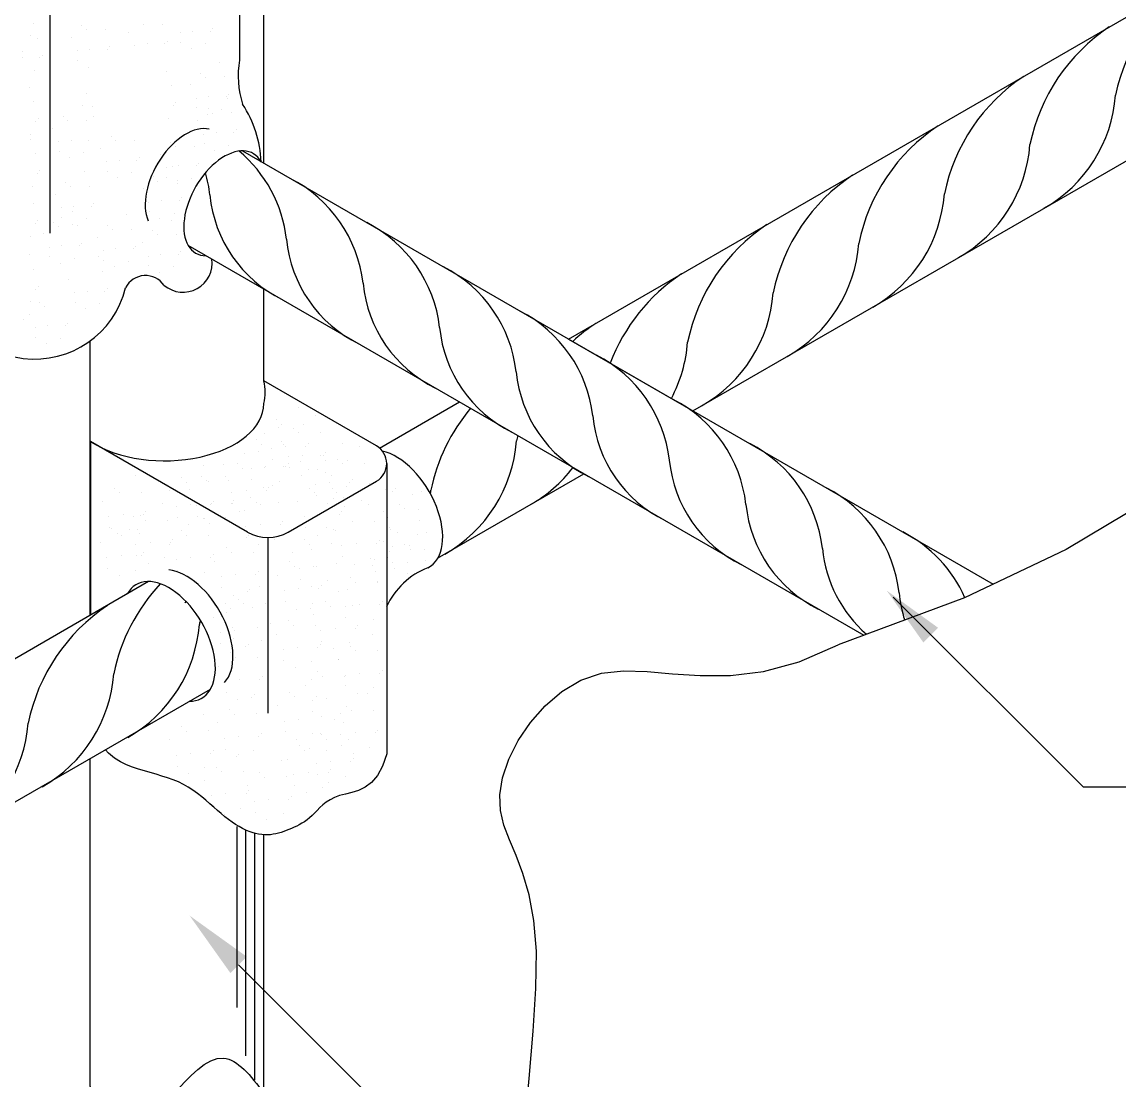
# Model space of a CAD drawing. Header units: millimetres. Extents: x -6549.1 to -6534.7, y -4775 to -4758.
# Drawn here: x -6541.769 to -6538.608, y -4769.303 to -4766.253 of the extents above; entities that cross this region are included whole.
import ezdxf

# ---------------------------------------------------------------- set-up
doc = ezdxf.new("R2010")
doc.units = ezdxf.units.MM
doc.header["$LTSCALE"] = 10
doc.layers.add('Termotécnica', color=7, linetype='Continuous')

msp = doc.modelspace()

# ---------------------------------------------------------------- linework, layer by layer
at = {"layer": 'Termotécnica', "color": 2}
for p, q in [((-6541.0722, -4766.66), (-6541.0722, -4765.007)), ((-6540.1941, -4767.1669), (-6536.956, -4765.2974)), ((-6539.8357, -4767.3738), (-6536.6175, -4765.516)), ((-6541.1421, -4765.8853), (-6541.1421, -4766.3627)), ((-6541.6886, -4766.1848), (-6541.6886, -4766.8616)), ((-6541.7364, -4766.2576), (-6541.7364, -4766.2576)), ((-6541.5968, -4766.2635), (-6541.5968, -4766.2635)), ((-6541.4183, -4766.26), (-6541.4183, -4766.26)), ((-6541.3628, -4766.2593), (-6541.3628, -4766.2593)), ((-6541.7455, -4766.2931), (-6541.7455, -4766.2931)), ((-6541.7229, -4766.2998), (-6541.7229, -4766.2998)), ((-6541.6266, -4766.2976), (-6541.6266, -4766.2976)), ((-6541.5839, -4766.2754), (-6541.5839, -4766.2754)), ((-6541.5284, -4766.2747), (-6541.5284, -4766.2747)), ((-6541.461, -4766.2822), (-6541.461, -4766.2822)), ((-6541.3135, -4766.2843), (-6541.3135, -4766.2843)), ((-6541.2769, -4766.2794), (-6541.2769, -4766.2794)), ((-6541.2262, -4766.2794), (-6541.2262, -4766.2794)), ((-6541.2197, -4766.2719), (-6541.2197, -4766.2719)), ((-6541.5734, -4766.3314), (-6541.5734, -4766.3314)), ((-6541.5227, -4766.3314), (-6541.5227, -4766.3314)), ((-6541.5163, -4766.3239), (-6541.5163, -4766.3239)), ((-6541.4444, -4766.3208), (-6541.4444, -4766.3208)), ((-6541.4078, -4766.316), (-6541.4078, -4766.316)), ((-6541.3571, -4766.316), (-6541.3571, -4766.316)), ((-6541.3507, -4766.3085), (-6541.3507, -4766.3085)), ((-6541.3114, -4766.3119), (-6541.3114, -4766.3119)), ((-6541.2817, -4766.3308), (-6541.2817, -4766.3308)), ((-6541.2409, -4766.316), (-6541.2409, -4766.316)), ((-6541.7679, -4766.3565), (-6541.7679, -4766.3565)), ((-6541.7666, -4766.3372), (-6541.7666, -4766.3372)), ((-6541.7172, -4766.3564), (-6541.7172, -4766.3564)), ((-6541.7108, -4766.3489), (-6541.7108, -4766.3489)), ((-6541.61, -4766.3362), (-6541.61, -4766.3362)), ((-6541.608, -4766.3639), (-6541.608, -4766.3639)), ((-6541.732, -4766.3931), (-6541.732, -4766.3931)), ((-6541.5783, -4766.3828), (-6541.5783, -4766.3828)), ((-6541.3512, -4766.3944), (-6541.3512, -4766.3944)), ((-6541.1991, -4766.3693), (-6541.1991, -4766.3693)), ((-6541.2541, -4766.4002), (-6541.2541, -4766.4002)), ((-6541.2411, -4766.4121), (-6541.2411, -4766.4121)), ((-6541.1856, -4766.4115), (-6541.1856, -4766.4115)), ((-6541.7479, -4766.4406), (-6541.7479, -4766.4406)), ((-6541.3377, -4766.4365), (-6541.3377, -4766.4365)), ((-6541.2839, -4766.4344), (-6541.2839, -4766.4344)), ((-6541.7344, -4766.4827), (-6541.7344, -4766.4827)), ((-6541.5824, -4766.4594), (-6541.5824, -4766.4594)), ((-6541.3257, -4766.4857), (-6541.3257, -4766.4857)), ((-6541.2672, -4766.473), (-6541.2672, -4766.473)), ((-6541.2307, -4766.4682), (-6541.2307, -4766.4682)), ((-6541.1799, -4766.4681), (-6541.1799, -4766.4681)), ((-6541.1776, -4766.4726), (-6541.1776, -4766.4726)), ((-6541.1735, -4766.4606), (-6541.1735, -4766.4606)), ((-6541.5958, -4766.4945), (-6541.5958, -4766.4945)), ((-6541.5657, -4766.498), (-6541.5657, -4766.498)), ((-6541.3321, -4766.4932), (-6541.3321, -4766.4932)), ((-6541.2652, -4766.5006), (-6541.2652, -4766.5006)), ((-6541.2355, -4766.5195), (-6541.2355, -4766.5195)), ((-6541.2326, -4766.5035), (-6541.2326, -4766.5035)), ((-6541.2196, -4766.5154), (-6541.2196, -4766.5154)), ((-6541.1947, -4766.5048), (-6541.1947, -4766.5048)), ((-6541.1641, -4766.5148), (-6541.1641, -4766.5148)), ((-6541.7288, -4766.5394), (-6541.7288, -4766.5394)), ((-6541.7224, -4766.5319), (-6541.7224, -4766.5319)), ((-6541.6508, -4766.5254), (-6541.6508, -4766.5254)), ((-6541.6378, -4766.5373), (-6541.6378, -4766.5373)), ((-6541.5823, -4766.5366), (-6541.5823, -4766.5366)), ((-6541.5637, -4766.5257), (-6541.5637, -4766.5257)), ((-6541.3468, -4766.5298), (-6541.3468, -4766.5298)), ((-6541.2624, -4766.5377), (-6541.2624, -4766.5377)), ((-6541.7435, -4766.576), (-6541.7435, -4766.576)), ((-6541.6806, -4766.5595), (-6541.6806, -4766.5595)), ((-6541.5121, -4766.5832), (-6541.5121, -4766.5832)), ((-6541.2853, -4766.5688), (-6541.2853, -4766.5688)), ((-6541.2458, -4766.5763), (-6541.2458, -4766.5763)), ((-6541.2092, -4766.5715), (-6541.2092, -4766.5715)), ((-6541.1585, -4766.5715), (-6541.1585, -4766.5715)), ((-6541.152, -4766.5639), (-6541.152, -4766.5639)), ((-6541.7441, -4766.5908), (-6541.7441, -4766.5908)), ((-6541.664, -4766.5981), (-6541.664, -4766.5981)), ((-6541.6274, -4766.5933), (-6541.6274, -4766.5933)), ((-6541.5766, -4766.5933), (-6541.5766, -4766.5933)), ((-6541.4991, -4766.595), (-6541.4991, -4766.595)), ((-6541.4436, -4766.5944), (-6541.4436, -4766.5944)), ((-6541.3403, -4766.5997), (-6541.3403, -4766.5997)), ((-6541.3273, -4766.6116), (-6541.3273, -4766.6116)), ((-6541.2718, -4766.6109), (-6541.2718, -4766.6109)), ((-6541.2437, -4766.6039), (-6541.2437, -4766.6039)), ((-6541.1732, -4766.6081), (-6541.1732, -4766.6081)), ((-6541.7306, -4766.6329), (-6541.7306, -4766.6329)), ((-6541.6619, -4766.6258), (-6541.6619, -4766.6258)), ((-6541.6322, -4766.6447), (-6541.6322, -4766.6447)), ((-6541.5914, -4766.6299), (-6541.5914, -4766.6299)), ((-6541.5419, -4766.6173), (-6541.5419, -4766.6173)), ((-6541.4316, -4766.6436), (-6541.4316, -4766.6436)), ((-6541.3701, -4766.6338), (-6541.3701, -4766.6338)), ((-6541.2141, -4766.6228), (-6541.2141, -4766.6228)), ((-6541.1333, -4766.6247), (-6538.9709, -4767.8732)), ((-6541.5253, -4766.6559), (-6541.5253, -4766.6559)), ((-6541.4887, -4766.6511), (-6541.4887, -4766.6511)), ((-6541.438, -4766.6511), (-6541.438, -4766.6511)), ((-6541.3535, -4766.6724), (-6541.3535, -4766.6724)), ((-6541.3353, -4766.6688), (-6541.3353, -4766.6688)), ((-6541.3169, -4766.6676), (-6541.3169, -4766.6676)), ((-6541.2662, -4766.6676), (-6541.2662, -4766.6676)), ((-6541.2597, -4766.6601), (-6541.2597, -4766.6601)), ((-6541.7249, -4766.6896), (-6541.7249, -4766.6896)), ((-6541.7185, -4766.6821), (-6541.7185, -4766.6821)), ((-6541.5881, -4766.6851), (-6541.5881, -4766.6851)), ((-6541.5232, -4766.6836), (-6541.5232, -4766.6836)), ((-6541.4936, -4766.7025), (-6541.4936, -4766.7025)), ((-6541.4527, -4766.6877), (-6541.4527, -4766.6877)), ((-6541.3903, -4766.6997), (-6541.3903, -4766.6997)), ((-6541.3773, -4766.7116), (-6541.3773, -4766.7116)), ((-6541.3514, -4766.7001), (-6541.3514, -4766.7001)), ((-6541.3218, -4766.7109), (-6541.3218, -4766.7109)), ((-6541.2809, -4766.7042), (-6541.2809, -4766.7042)), ((-6541.7397, -4766.7262), (-6541.7397, -4766.7262)), ((-6541.6431, -4766.7161), (-6541.6431, -4766.7161)), ((-6541.6301, -4766.7279), (-6541.6301, -4766.7279)), ((-6541.5746, -4766.7273), (-6541.5746, -4766.7273)), ((-6541.4201, -4766.7338), (-6541.4201, -4766.7338)), ((-6541.3217, -4766.719), (-6541.3217, -4766.719)), ((-6541.6729, -4766.7502), (-6541.6729, -4766.7502)), ((-6541.4035, -4766.7724), (-6541.4035, -4766.7724)), ((-6541.3669, -4766.7676), (-6541.3669, -4766.7676)), ((-6541.3162, -4766.7676), (-6541.3162, -4766.7676)), ((-6541.3097, -4766.7601), (-6541.3097, -4766.7601)), ((-6541.7364, -4766.7774), (-6541.7364, -4766.7774)), ((-6541.6563, -4766.7888), (-6541.6563, -4766.7888)), ((-6541.6228, -4766.7988), (-6541.6228, -4766.7988)), ((-6541.6197, -4766.784), (-6541.6197, -4766.784)), ((-6541.5689, -4766.784), (-6541.5689, -4766.784)), ((-6541.5625, -4766.7765), (-6541.5625, -4766.7765)), ((-6541.4014, -4766.8001), (-6541.4014, -4766.8001)), ((-6541.3309, -4766.8042), (-6541.3309, -4766.8042)), ((-6541.7307, -4766.834), (-6541.7307, -4766.834)), ((-6541.7243, -4766.8265), (-6541.7243, -4766.8265)), ((-6541.6777, -4766.8297), (-6541.6777, -4766.8297)), ((-6541.6542, -4766.8164), (-6541.6542, -4766.8164)), ((-6541.6245, -4766.8353), (-6541.6245, -4766.8353)), ((-6541.5837, -4766.8206), (-6541.5837, -4766.8206)), ((-6541.4668, -4766.8084), (-6541.4668, -4766.8084)), ((-6541.3717, -4766.819), (-6541.3717, -4766.819)), ((-6541.3377, -4766.8238), (-6541.3377, -4766.8238)), ((-6541.7075, -4766.8638), (-6541.7075, -4766.8638)), ((-6541.6648, -4766.8415), (-6541.6648, -4766.8415)), ((-6541.6093, -4766.8409), (-6541.6093, -4766.8409)), ((-6541.5217, -4766.8393), (-6541.5217, -4766.8393)), ((-6541.5088, -4766.8512), (-6541.5088, -4766.8512)), ((-6541.4533, -4766.8505), (-6541.4533, -4766.8505)), ((-6541.3927, -4766.8547), (-6541.3927, -4766.8547)), ((-6541.3797, -4766.8666), (-6541.3797, -4766.8666)), ((-6541.3242, -4766.8659), (-6541.3242, -4766.8659)), ((-6541.7454, -4766.8707), (-6541.7454, -4766.8707)), ((-6541.6543, -4766.8976), (-6541.6543, -4766.8976)), ((-6541.6036, -4766.8976), (-6541.6036, -4766.8976)), ((-6541.5972, -4766.8901), (-6541.5972, -4766.8901)), ((-6541.5515, -4766.8734), (-6541.5515, -4766.8734)), ((-6541.4412, -4766.8997), (-6541.4412, -4766.8997)), ((-6541.4225, -4766.8888), (-6541.4225, -4766.8888)), ((-6541.2907, -4766.8963), (-6539.3433, -4768.0206)), ((-6541.7479, -4766.9239), (-6541.7479, -4766.9239)), ((-6541.6909, -4766.9024), (-6541.6909, -4766.9024)), ((-6541.6888, -4766.9301), (-6541.6888, -4766.9301)), ((-6541.5496, -4766.9297), (-6541.5496, -4766.9297)), ((-6541.5349, -4766.912), (-6541.5349, -4766.912)), ((-6541.4983, -4766.9072), (-6541.4983, -4766.9072)), ((-6541.4476, -4766.9072), (-6541.4476, -4766.9072)), ((-6541.4059, -4766.9275), (-6541.4059, -4766.9275)), ((-6541.3693, -4766.9226), (-6541.3693, -4766.9226)), ((-6541.3186, -4766.9226), (-6541.3186, -4766.9226)), ((-6541.3122, -4766.9151), (-6541.3122, -4766.9151)), ((-6541.6592, -4766.9489), (-6541.6592, -4766.9489)), ((-6541.6183, -4766.9342), (-6541.6183, -4766.9342)), ((-6541.5329, -4766.9397), (-6541.5329, -4766.9397)), ((-6541.5032, -4766.9586), (-6541.5032, -4766.9586)), ((-6541.4623, -4766.9438), (-6541.4623, -4766.9438)), ((-6541.4038, -4766.9551), (-6541.4038, -4766.9551)), ((-6541.3333, -4766.9592), (-6541.3333, -4766.9592)), ((-6541.7344, -4766.9661), (-6541.7344, -4766.9661)), ((-6541.6343, -4766.9948), (-6541.6343, -4766.9948)), ((-6541.5361, -4766.9719), (-6541.5361, -4766.9719)), ((-6541.3742, -4766.974), (-6541.3742, -4766.974)), ((-6541.7288, -4767.0228), (-6541.7288, -4767.0228)), ((-6541.7224, -4767.0153), (-6541.7224, -4767.0153)), ((-6541.524, -4767.021), (-6541.524, -4767.021)), ((-6541.0722, -4767.2877), (-6541.0722, -4767.0225)), ((-6541.7435, -4767.0594), (-6541.7435, -4767.0594)), ((-6541.6177, -4767.0334), (-6541.6177, -4767.0334)), ((-6541.5811, -4767.0286), (-6541.5811, -4767.0286)), ((-6541.5304, -4767.0285), (-6541.5304, -4767.0285)), ((-6541.7182, -4767.0608), (-6541.7182, -4767.0608)), ((-6541.7052, -4767.0726), (-6541.7052, -4767.0726)), ((-6541.6157, -4767.061), (-6541.6157, -4767.061)), ((-6541.586, -4767.0799), (-6541.586, -4767.0799)), ((-6541.5452, -4767.0652), (-6541.5452, -4767.0652)), ((-6541.7654, -4767.1113), (-6541.7654, -4767.1113)), ((-6541.748, -4767.0949), (-6541.748, -4767.0949)), ((-6541.6376, -4767.1212), (-6541.6376, -4767.1212)), ((-6541.7314, -4767.1335), (-6541.7314, -4767.1335)), ((-6541.6948, -4767.1287), (-6541.6948, -4767.1287)), ((-6541.644, -4767.1287), (-6541.644, -4767.1287)), ((-6541.7293, -4767.1612), (-6541.7293, -4767.1612)), ((-6541.6996, -4767.18), (-6541.6996, -4767.18)), ((-6541.6588, -4767.1653), (-6541.6588, -4767.1653)), ((-6541.5728, -4767.963), (-6541.5728, -4767.1727)), ((-6540.1941, -4767.1669), (-6539.8357, -4767.3738)), ((-6540.7476, -4767.4751), (-6541.0722, -4767.2877)), ((-6540.9726, -4767.3639), (-6540.9726, -4767.3639)), ((-6540.7387, -4767.4814), (-6540.508, -4767.3482)), ((-6541.0353, -4767.3991), (-6541.0353, -4767.3991)), ((-6540.9233, -4767.3885), (-6540.9233, -4767.3885)), ((-6541.0694, -4767.4381), (-6541.0694, -4767.4381)), ((-6541.0312, -4767.4224), (-6541.0312, -4767.4224)), ((-6541.0206, -4767.4127), (-6541.0206, -4767.4127)), ((-6540.9861, -4767.4238), (-6540.9861, -4767.4238)), ((-6540.9713, -4767.4373), (-6540.9713, -4767.4373)), ((-6540.9572, -4767.412), (-6540.9572, -4767.412)), ((-6540.9079, -4767.4366), (-6540.9079, -4767.4366)), ((-6541.1193, -4767.7236), (-6541.5718, -4767.4623)), ((-6541.5718, -4767.4623), (-6541.5718, -4767.9624)), ((-6541.0939, -4767.4577), (-6541.0939, -4767.4577)), ((-6541.0201, -4767.4628), (-6541.0201, -4767.4628)), ((-6541.0157, -4767.4705), (-6541.0157, -4767.4705)), ((-6540.9434, -4767.4681), (-6540.9434, -4767.4681)), ((-6540.8463, -4767.4686), (-6540.8463, -4767.4686)), ((-6541.1279, -4767.4966), (-6541.1279, -4767.4966)), ((-6541.0866, -4767.4902), (-6541.0866, -4767.4902)), ((-6541.0791, -4767.4712), (-6541.0791, -4767.4712)), ((-6541.0504, -4767.4822), (-6541.0504, -4767.4822)), ((-6541.0087, -4767.4767), (-6541.0087, -4767.4767)), ((-6540.9594, -4767.5013), (-6540.9594, -4767.5013)), ((-6540.9508, -4767.4767), (-6540.9508, -4767.4767)), ((-6540.9015, -4767.5013), (-6540.9015, -4767.5013)), ((-6540.8941, -4767.4927), (-6540.8941, -4767.4927)), ((-6540.797, -4767.4779), (-6540.797, -4767.4779)), ((-6541.2468, -4767.5302), (-6541.2468, -4767.5302)), ((-6541.1883, -4767.5272), (-6541.1883, -4767.5272)), ((-6541.1493, -4767.5255), (-6541.1493, -4767.5255)), ((-6541.048, -4767.5137), (-6541.048, -4767.5137)), ((-6541.002, -4767.5266), (-6541.002, -4767.5266)), ((-6541.0011, -4767.5068), (-6541.0011, -4767.5068)), ((-6540.9676, -4767.5185), (-6540.9676, -4767.5185)), ((-6540.909, -4767.5039), (-6540.909, -4767.5039)), ((-6540.8943, -4767.5174), (-6540.8943, -4767.5174)), ((-6540.8597, -4767.5131), (-6540.8597, -4767.5131)), ((-6540.845, -4767.5267), (-6540.845, -4767.5267)), ((-6540.8309, -4767.5167), (-6540.8309, -4767.5167)), ((-6540.7816, -4767.526), (-6540.7816, -4767.526)), ((-6540.7182, -4767.5259), (-6540.7182, -4768.362)), ((-6541.4409, -4767.561), (-6541.4409, -4767.561)), ((-6541.251, -4767.5624), (-6541.251, -4767.5624)), ((-6541.1834, -4767.5644), (-6541.1834, -4767.5644)), ((-6541.1345, -4767.539), (-6541.1345, -4767.539)), ((-6541.1089, -4767.5407), (-6541.1089, -4767.5407)), ((-6541.0712, -4767.5383), (-6541.0712, -4767.5383)), ((-6541.0672, -4767.5352), (-6541.0672, -4767.5352)), ((-6541.0142, -4767.5353), (-6541.0142, -4767.5353)), ((-6541.0093, -4767.5352), (-6541.0093, -4767.5352)), ((-6540.9987, -4767.5384), (-6540.9987, -4767.5384)), ((-6540.9649, -4767.5599), (-6540.9649, -4767.5599)), ((-6540.9431, -4767.5429), (-6540.9431, -4767.5429)), ((-6540.9183, -4767.5431), (-6540.9183, -4767.5431)), ((-6540.8938, -4767.5521), (-6540.8938, -4767.5521)), ((-6540.8771, -4767.561), (-6540.8771, -4767.561)), ((-6540.5714, -4767.7985), (-6540.1497, -4767.5551)), ((-6541.5036, -4767.5963), (-6541.5036, -4767.5963)), ((-6541.3095, -4767.5655), (-6541.3095, -4767.5655)), ((-6541.2947, -4767.5791), (-6541.2947, -4767.5791)), ((-6541.2362, -4767.576), (-6541.2362, -4767.576)), ((-6541.2314, -4767.5783), (-6541.2314, -4767.5783)), ((-6541.1729, -4767.5753), (-6541.1729, -4767.5753)), ((-6541.1066, -4767.5723), (-6541.1066, -4767.5723)), ((-6541.0727, -4767.5938), (-6541.0727, -4767.5938)), ((-6541.0574, -4767.5944), (-6541.0574, -4767.5944)), ((-6541.0466, -4767.5888), (-6541.0466, -4767.5888)), ((-6541.0261, -4767.577), (-6541.0261, -4767.577)), ((-6541.0019, -4767.7236), (-6540.7476, -4767.5767)), ((-6540.9398, -4767.5963), (-6540.9398, -4767.5963)), ((-6540.9241, -4767.5869), (-6540.9241, -4767.5869)), ((-6540.8823, -4767.5814), (-6540.8823, -4767.5814)), ((-6540.8748, -4767.5962), (-6540.8748, -4767.5962)), ((-6540.8331, -4767.5907), (-6540.8331, -4767.5907)), ((-6540.8245, -4767.5814), (-6540.8245, -4767.5814)), ((-6540.8171, -4767.5728), (-6540.8171, -4767.5728)), ((-6540.7752, -4767.5906), (-6540.7752, -4767.5906)), ((-6540.7678, -4767.5821), (-6540.7678, -4767.5821)), ((-6541.4888, -4767.6099), (-6541.4888, -4767.6099)), ((-6541.4255, -4767.6091), (-6541.4255, -4767.6091)), ((-6541.3436, -4767.6045), (-6541.3436, -4767.6045)), ((-6541.285, -4767.6014), (-6541.285, -4767.6014)), ((-6541.1644, -4767.6085), (-6541.1644, -4767.6085)), ((-6541.1226, -4767.603), (-6541.1226, -4767.603)), ((-6541.1093, -4767.624), (-6541.1093, -4767.624)), ((-6541.0648, -4767.603), (-6541.0648, -4767.603)), ((-6540.9251, -4767.6099), (-6540.9251, -4767.6099)), ((-6540.9217, -4767.6185), (-6540.9217, -4767.6185)), ((-6540.8724, -4767.6277), (-6540.8724, -4767.6277)), ((-6540.8617, -4767.6091), (-6540.8617, -4767.6091)), ((-6540.8413, -4767.6232), (-6540.8413, -4767.6232)), ((-6540.7215, -4767.6), (-6540.7215, -4767.6)), ((-6540.7012, -4767.606), (-6540.7012, -4767.606)), ((-6540.6939, -4767.5975), (-6540.6939, -4767.5975)), ((-6540.6442, -4767.6137), (-6540.6442, -4767.6137)), ((-6540.6183, -4767.6073), (-6540.6183, -4767.6073)), ((-6541.5376, -4767.6353), (-6541.5376, -4767.6353)), ((-6541.3639, -4767.6411), (-6541.3639, -4767.6411)), ((-6541.3246, -4767.6485), (-6541.3246, -4767.6485)), ((-6541.2828, -4767.643), (-6541.2828, -4767.643)), ((-6541.2661, -4767.6455), (-6541.2661, -4767.6455)), ((-6541.225, -4767.643), (-6541.225, -4767.643)), ((-6541.2243, -4767.64), (-6541.2243, -4767.64)), ((-6541.2176, -4767.6344), (-6541.2176, -4767.6344)), ((-6541.1664, -4767.6399), (-6541.1664, -4767.6399)), ((-6541.162, -4767.64), (-6541.162, -4767.64)), ((-6541.1591, -4767.6314), (-6541.1591, -4767.6314)), ((-6541.0945, -4767.6376), (-6541.0945, -4767.6376)), ((-6541.0816, -4767.6448), (-6541.0816, -4767.6448)), ((-6541.0311, -4767.6369), (-6541.0311, -4767.6369)), ((-6540.9739, -4767.6353), (-6540.9739, -4767.6353)), ((-6540.8879, -4767.64), (-6540.8879, -4767.64)), ((-6540.8386, -4767.6493), (-6540.8386, -4767.6493)), ((-6540.792, -4767.6324), (-6540.792, -4767.6324)), ((-6540.7693, -4767.6442), (-6540.7693, -4767.6442)), ((-6540.718, -4767.6478), (-6540.718, -4767.6478)), ((-6540.6811, -4767.6425), (-6540.6811, -4767.6425)), ((-6540.6663, -4767.6561), (-6540.6663, -4767.6561)), ((-6540.6253, -4767.6578), (-6540.6253, -4767.6578)), ((-6541.5187, -4767.6793), (-6541.5187, -4767.6793)), ((-6541.4769, -4767.6738), (-6541.4769, -4767.6738)), ((-6541.4471, -4767.6781), (-6541.4471, -4767.6781)), ((-6541.4266, -4767.6764), (-6541.4266, -4767.6764)), ((-6541.419, -4767.6738), (-6541.419, -4767.6738)), ((-6541.4118, -4767.69), (-6541.4118, -4767.69)), ((-6541.4117, -4767.6653), (-6541.4117, -4767.6653)), ((-6541.3485, -4767.6892), (-6541.3485, -4767.6892)), ((-6541.3222, -4767.6801), (-6541.3222, -4767.6801)), ((-6541.2637, -4767.677), (-6541.2637, -4767.677)), ((-6541.2468, -4767.6843), (-6541.2468, -4767.6843)), ((-6541.2418, -4767.6848), (-6541.2418, -4767.6848)), ((-6541.1832, -4767.6817), (-6541.1832, -4767.6817)), ((-6541.1433, -4767.663), (-6541.1433, -4767.663)), ((-6541.1282, -4767.6616), (-6541.1282, -4767.6616)), ((-6540.9549, -4767.6793), (-6540.9549, -4767.6793)), ((-6540.9132, -4767.6738), (-6540.9132, -4767.6738)), ((-6540.8553, -4767.6738), (-6540.8553, -4767.6738)), ((-6540.8479, -4767.6653), (-6540.8479, -4767.6653)), ((-6540.7262, -4767.6627), (-6540.7262, -4767.6627)), ((-6540.7151, -4767.6815), (-6540.7151, -4767.6815)), ((-6540.6229, -4767.6893), (-6540.6229, -4767.6893)), ((-6541.5163, -4767.7109), (-6541.5163, -4767.7109)), ((-6541.5098, -4767.7134), (-6541.5098, -4767.7134)), ((-6541.4606, -4767.7154), (-6541.4606, -4767.7154)), ((-6541.4358, -4767.7156), (-6541.4358, -4767.7156)), ((-6541.3095, -4767.7195), (-6541.3095, -4767.7195)), ((-6541.2884, -4767.7016), (-6541.2884, -4767.7016)), ((-6541.2299, -4767.6986), (-6541.2299, -4767.6986)), ((-6541.1244, -4767.7071), (-6541.1244, -4767.7071)), ((-6541.0826, -4767.7016), (-6541.0826, -4767.7016)), ((-6541.0247, -4767.7015), (-6541.0247, -4767.7015)), ((-6541.0174, -4767.693), (-6541.0174, -4767.693)), ((-6540.9525, -4767.7109), (-6540.9525, -4767.7109)), ((-6540.8925, -4767.7089), (-6540.8925, -4767.7089)), ((-6540.8721, -4767.7156), (-6540.8721, -4767.7156)), ((-6540.866, -4767.7185), (-6540.866, -4767.7185)), ((-6540.8172, -4767.693), (-6540.8172, -4767.693)), ((-6540.7539, -4767.6923), (-6540.7539, -4767.6923)), ((-6540.7108, -4767.7108), (-6540.7108, -4767.7108)), ((-6540.7061, -4767.717), (-6540.7061, -4767.717)), ((-6540.6858, -4767.7231), (-6540.6858, -4767.7231)), ((-6541.5438, -4767.7523), (-6541.5438, -4767.7523)), ((-6541.495, -4767.7269), (-6541.495, -4767.7269)), ((-6541.4825, -4767.7324), (-6541.4825, -4767.7324)), ((-6541.4316, -4767.7262), (-6541.4316, -4767.7262)), ((-6541.3999, -4767.7539), (-6541.3999, -4767.7539)), ((-6541.342, -4767.7539), (-6541.342, -4767.7539)), ((-6541.3347, -4767.7454), (-6541.3347, -4767.7454)), ((-6541.2947, -4767.7331), (-6541.2947, -4767.7331)), ((-6541.2314, -4767.7324), (-6541.2314, -4767.7324)), ((-6541.122, -4767.7386), (-6541.122, -4767.7386)), ((-6541.1174, -4767.7336), (-6541.1174, -4767.7336)), ((-6541.0606, -4767.7393), (-6541.0606, -4768.2452)), ((-6541.0415, -4767.7434), (-6541.0415, -4767.7434)), ((-6540.9552, -4767.7442), (-6540.9552, -4767.7442)), ((-6540.9187, -4767.7324), (-6540.9187, -4767.7324)), ((-6540.7401, -4767.7484), (-6540.7401, -4767.7484)), ((-6540.7278, -4767.7515), (-6540.7278, -4767.7515)), ((-6540.6288, -4767.7308), (-6540.6288, -4767.7308)), ((-6540.6029, -4767.7243), (-6540.6029, -4767.7243)), ((-6541.4417, -4767.7594), (-6541.4417, -4767.7594)), ((-6541.4179, -4767.7823), (-6541.4179, -4767.7823)), ((-6541.3436, -4767.7585), (-6541.3436, -4767.7585)), ((-6541.1801, -4767.7688), (-6541.1801, -4767.7688)), ((-6541.1654, -4767.7824), (-6541.1654, -4767.7824)), ((-6541.102, -4767.7817), (-6541.102, -4767.7817)), ((-6541.0881, -4767.7602), (-6541.0881, -4767.7602)), ((-6540.9893, -4767.7832), (-6540.9893, -4767.7832)), ((-6540.9405, -4767.7577), (-6540.9405, -4767.7577)), ((-6540.9357, -4767.7736), (-6540.9357, -4767.7736)), ((-6540.8771, -4767.757), (-6540.8771, -4767.757)), ((-6540.8471, -4767.7625), (-6540.8471, -4767.7625)), ((-6540.8053, -4767.757), (-6540.8053, -4767.757)), ((-6540.7474, -4767.757), (-6540.7474, -4767.757)), ((-6540.7108, -4767.7798), (-6540.7108, -4767.7798)), ((-6540.7026, -4767.7649), (-6540.7026, -4767.7649)), ((-6540.6657, -4767.7596), (-6540.6657, -4767.7596)), ((-6540.6522, -4767.7613), (-6540.6522, -4767.7613)), ((-6540.6509, -4767.7731), (-6540.6509, -4767.7731)), ((-6540.6099, -4767.7748), (-6540.6099, -4767.7748)), ((-6541.5248, -4767.7964), (-6541.5248, -4767.7964)), ((-6541.4831, -4767.7909), (-6541.4831, -4767.7909)), ((-6541.4393, -4767.791), (-6541.4393, -4767.791)), ((-6541.4252, -4767.7909), (-6541.4252, -4767.7909)), ((-6541.4055, -4767.8125), (-6541.4055, -4767.8125)), ((-6541.3588, -4767.7957), (-6541.3588, -4767.7957)), ((-6541.3246, -4767.8026), (-6541.3246, -4767.8026)), ((-6541.2828, -4767.7971), (-6541.2828, -4767.7971)), ((-6541.225, -4767.7971), (-6541.225, -4767.7971)), ((-6541.2176, -4767.7885), (-6541.2176, -4767.7885)), ((-6541.2142, -4767.8078), (-6541.2142, -4767.8078)), ((-6540.9984, -4767.8089), (-6540.9984, -4767.8089)), ((-6540.8633, -4767.8131), (-6540.8633, -4767.8131)), ((-6540.8447, -4767.7941), (-6540.8447, -4767.7941)), ((-6540.8109, -4767.8156), (-6540.8109, -4767.8156)), ((-6540.7642, -4767.7988), (-6540.7642, -4767.7988)), ((-6540.7519, -4767.8019), (-6540.7519, -4767.8019)), ((-6540.715, -4767.7966), (-6540.715, -4767.7966)), ((-6540.7002, -4767.8101), (-6540.7002, -4767.8101)), ((-6540.6592, -4767.8118), (-6540.6592, -4767.8118)), ((-6540.6075, -4767.8064), (-6540.6075, -4767.8064)), ((-6541.5225, -4767.828), (-6541.5225, -4767.828)), ((-6541.4886, -4767.8495), (-6541.4886, -4767.8495)), ((-6541.442, -4767.8327), (-6541.442, -4767.8327)), ((-6541.3222, -4767.8341), (-6541.3222, -4767.8341)), ((-6541.2418, -4767.8389), (-6541.2418, -4767.8389)), ((-6541.1534, -4767.8464), (-6541.1534, -4767.8464)), ((-6541.0956, -4767.8463), (-6541.0956, -4767.8463)), ((-6541.0882, -4767.8378), (-6541.0882, -4767.8378)), ((-6541.0324, -4767.8478), (-6541.0324, -4767.8478)), ((-6540.9836, -4767.8224), (-6540.9836, -4767.8224)), ((-6540.9703, -4767.8272), (-6540.9703, -4767.8272)), ((-6540.9286, -4767.8217), (-6540.9286, -4767.8217)), ((-6540.9202, -4767.8217), (-6540.9202, -4767.8217)), ((-6540.7601, -4767.8198), (-6540.7601, -4767.8198)), ((-6540.749, -4767.8355), (-6540.749, -4767.8355)), ((-6540.6953, -4767.8279), (-6540.6953, -4767.8279)), ((-6540.6568, -4767.8434), (-6540.6568, -4767.8434)), ((-6541.4049, -4767.866), (-6542.6949, -4768.6108)), ((-6541.1952, -4767.8519), (-6541.1952, -4767.8519)), ((-6541.0835, -4767.8814), (-6541.0835, -4767.8814)), ((-6540.9679, -4767.8588), (-6540.9679, -4767.8588)), ((-6540.9341, -4767.8803), (-6540.9341, -4767.8803)), ((-6540.9065, -4767.8778), (-6540.9065, -4767.8778)), ((-6540.8875, -4767.8635), (-6540.8875, -4767.8635)), ((-6540.8228, -4767.8551), (-6540.8228, -4767.8551)), ((-6540.808, -4767.8686), (-6540.808, -4767.8686)), ((-6540.7446, -4767.8648), (-6540.7446, -4767.8648)), ((-6540.7446, -4767.8679), (-6540.7446, -4767.8679)), ((-6541.1928, -4767.8834), (-6541.1928, -4767.8834)), ((-6541.159, -4767.905), (-6541.159, -4767.905)), ((-6541.1205, -4767.8938), (-6541.1205, -4767.8938)), ((-6541.1124, -4767.8881), (-6541.1124, -4767.8881)), ((-6541.0134, -4767.8919), (-6541.0134, -4767.8919)), ((-6540.9717, -4767.8864), (-6540.9717, -4767.8864)), ((-6540.9138, -4767.8864), (-6540.9138, -4767.8864)), ((-6540.8568, -4767.8941), (-6540.8568, -4767.8941)), ((-6540.8309, -4767.8876), (-6540.8309, -4767.8876)), ((-6539.2584, -4767.9108), (-6538.7105, -4768.4587)), ((-6541.1832, -4767.929), (-6541.1832, -4767.929)), ((-6541.1684, -4767.9426), (-6541.1684, -4767.9426)), ((-6541.1463, -4767.9167), (-6541.1463, -4767.9167)), ((-6541.1315, -4767.9303), (-6541.1315, -4767.9303)), ((-6541.1051, -4767.9419), (-6541.1051, -4767.9419)), ((-6541.0681, -4767.9295), (-6541.0681, -4767.9295)), ((-6541.0111, -4767.9235), (-6541.0111, -4767.9235)), ((-6540.9387, -4767.9431), (-6540.9387, -4767.9431)), ((-6540.9306, -4767.9282), (-6540.9306, -4767.9282)), ((-6540.8936, -4767.9229), (-6540.8936, -4767.9229)), ((-6540.8788, -4767.9364), (-6540.8788, -4767.9364)), ((-6540.8378, -4767.9381), (-6540.8378, -4767.9381)), ((-6540.8155, -4767.9357), (-6540.8155, -4767.9357)), ((-6540.7961, -4767.9326), (-6540.7961, -4767.9326)), ((-6540.7382, -4767.9326), (-6540.7382, -4767.9326)), ((-6540.7309, -4767.924), (-6540.7309, -4767.924)), ((-6541.2172, -4767.968), (-6541.2172, -4767.968)), ((-6541.1803, -4767.9557), (-6541.1803, -4767.9557)), ((-6540.9772, -4767.945), (-6540.9772, -4767.945)), ((-6540.9277, -4767.9618), (-6540.9277, -4767.9618)), ((-6540.8355, -4767.9697), (-6540.8355, -4767.9697)), ((-6540.755, -4767.9744), (-6540.755, -4767.9744)), ((-6541.1613, -4767.9997), (-6541.1613, -4767.9997)), ((-6541.1565, -4768.0066), (-6541.1565, -4768.0066)), ((-6541.0913, -4767.998), (-6541.0913, -4767.998)), ((-6541.0617, -4767.9942), (-6541.0617, -4767.9942)), ((-6541.0543, -4767.9857), (-6541.0543, -4767.9857)), ((-6541.0015, -4767.9783), (-6541.0015, -4767.9783)), ((-6540.9867, -4767.9919), (-6540.9867, -4767.9919)), ((-6540.9233, -4767.9912), (-6540.9233, -4767.9912)), ((-6540.9087, -4768.0059), (-6540.9087, -4768.0059)), ((-6540.8669, -4768.0004), (-6540.8669, -4768.0004)), ((-6540.8091, -4768.0004), (-6540.8091, -4768.0004)), ((-6540.8017, -4767.9918), (-6540.8017, -4767.9918)), ((-6540.8016, -4767.9912), (-6540.8016, -4767.9912)), ((-6541.1983, -4768.0121), (-6541.1983, -4768.0121)), ((-6541.1589, -4768.0313), (-6541.1589, -4768.0313)), ((-6541.0785, -4768.036), (-6541.0785, -4768.036)), ((-6541.0355, -4768.0173), (-6541.0355, -4768.0173)), ((-6540.9063, -4768.0375), (-6540.9063, -4768.0375)), ((-6540.7601, -4768.017), (-6540.7601, -4768.017)), ((-6541.1959, -4768.0436), (-6541.1959, -4768.0436)), ((-6541.1678, -4768.0708), (-6541.1678, -4768.0708)), ((-6541.1621, -4768.0652), (-6541.1621, -4768.0652)), ((-6541.1251, -4768.0528), (-6541.1251, -4768.0528)), ((-6541.1154, -4768.0483), (-6541.1154, -4768.0483)), ((-6541.0165, -4768.0614), (-6541.0165, -4768.0614)), ((-6540.9748, -4768.0559), (-6540.9748, -4768.0559)), ((-6540.9169, -4768.0558), (-6540.9169, -4768.0558)), ((-6540.9095, -4768.0473), (-6540.9095, -4768.0473)), ((-6540.8725, -4768.059), (-6540.8725, -4768.059)), ((-6540.8259, -4768.0422), (-6540.8259, -4768.0422)), ((-6540.8228, -4768.0523), (-6540.8228, -4768.0523)), ((-6540.808, -4768.0658), (-6540.808, -4768.0658)), ((-6540.7446, -4768.0651), (-6540.7446, -4768.0651)), ((-6541.153, -4768.0843), (-6541.153, -4768.0843)), ((-6541.0897, -4768.0836), (-6541.0897, -4768.0836)), ((-6541.0142, -4768.0929), (-6541.0142, -4768.0929)), ((-6540.9337, -4768.0976), (-6540.9337, -4768.0976)), ((-6540.8568, -4768.0912), (-6540.8568, -4768.0912)), ((-6540.8556, -4768.0909), (-6540.8556, -4768.0909)), ((-6541.2018, -4768.1097), (-6541.2018, -4768.1097)), ((-6540.9803, -4768.1145), (-6540.9803, -4768.1145)), ((-6540.9183, -4768.1262), (-6540.9183, -4768.1262)), ((-6540.7961, -4768.1298), (-6540.7961, -4768.1298)), ((-6540.7382, -4768.1298), (-6540.7382, -4768.1298)), ((-6540.7309, -4768.1212), (-6540.7309, -4768.1212)), ((-6541.1829, -4768.1538), (-6541.1829, -4768.1538)), ((-6541.1411, -4768.1483), (-6541.1411, -4768.1483)), ((-6541.0832, -4768.1483), (-6541.0832, -4768.1483)), ((-6541.0759, -4768.1397), (-6541.0759, -4768.1397)), ((-6540.9523, -4768.1652), (-6540.9523, -4768.1652)), ((-6540.9357, -4768.1495), (-6540.9357, -4768.1495)), ((-6540.9035, -4768.1398), (-6540.9035, -4768.1398)), ((-6540.8401, -4768.139), (-6540.8401, -4768.139)), ((-6540.8378, -4768.1353), (-6540.8378, -4768.1353)), ((-6541.2264, -4768.1767), (-6542.7471, -4769.0547)), ((-6541.1805, -4768.1853), (-6541.1805, -4768.1853)), ((-6541.1, -4768.1901), (-6541.1, -4768.1901)), ((-6540.9984, -4768.1847), (-6540.9984, -4768.1847)), ((-6540.9202, -4768.1976), (-6540.9202, -4768.1976)), ((-6540.8355, -4768.1668), (-6540.8355, -4768.1668)), ((-6540.8016, -4768.1884), (-6540.8016, -4768.1884)), ((-6540.7724, -4768.1895), (-6540.7724, -4768.1895)), ((-6540.755, -4768.1716), (-6540.755, -4768.1716)), ((-6541.1467, -4768.2069), (-6541.1467, -4768.2069)), ((-6541.1082, -4768.1988), (-6541.1082, -4768.1988)), ((-6541.0324, -4768.2237), (-6541.0324, -4768.2237)), ((-6540.9836, -4768.1983), (-6540.9836, -4768.1983)), ((-6540.9333, -4768.2092), (-6540.9333, -4768.2092)), ((-6540.8916, -4768.2037), (-6540.8916, -4768.2037)), ((-6540.8351, -4768.2248), (-6540.8351, -4768.2248)), ((-6541.2468, -4768.2481), (-6541.2468, -4768.2481)), ((-6541.1709, -4768.234), (-6541.1709, -4768.234)), ((-6541.1561, -4768.2476), (-6541.1561, -4768.2476)), ((-6541.0928, -4768.2469), (-6541.0928, -4768.2469)), ((-6540.931, -4768.2408), (-6540.931, -4768.2408)), ((-6540.9065, -4768.2537), (-6540.9065, -4768.2537)), ((-6540.8505, -4768.2455), (-6540.8505, -4768.2455)), ((-6540.8203, -4768.2383), (-6540.8203, -4768.2383)), ((-6540.757, -4768.2376), (-6540.757, -4768.2376)), ((-6541.3095, -4768.2833), (-6541.3095, -4768.2833)), ((-6541.2049, -4768.273), (-6541.2049, -4768.273)), ((-6541.0134, -4768.2678), (-6541.0134, -4768.2678)), ((-6540.9717, -4768.2623), (-6540.9717, -4768.2623)), ((-6540.8691, -4768.2638), (-6540.8691, -4768.2638)), ((-6540.8432, -4768.2727), (-6540.8432, -4768.2727)), ((-6541.3436, -4768.3223), (-6541.3436, -4768.3223)), ((-6541.2947, -4768.2969), (-6541.2947, -4768.2969)), ((-6541.2314, -4768.2962), (-6541.2314, -4768.2962)), ((-6541.186, -4768.3171), (-6541.186, -4768.3171)), ((-6541.1442, -4768.3116), (-6541.1442, -4768.3116)), ((-6541.0863, -4768.3115), (-6541.0863, -4768.3115)), ((-6541.079, -4768.303), (-6541.079, -4768.303)), ((-6541.0111, -4768.2993), (-6541.0111, -4768.2993)), ((-6540.9772, -4768.3209), (-6540.9772, -4768.3209)), ((-6540.9306, -4768.304), (-6540.9306, -4768.304)), ((-6540.9079, -4768.3035), (-6540.9079, -4768.3035)), ((-6540.906, -4768.308), (-6540.906, -4768.308)), ((-6540.8912, -4768.3215), (-6540.8912, -4768.3215)), ((-6540.8502, -4768.3078), (-6540.8502, -4768.3078)), ((-6540.8278, -4768.3208), (-6540.8278, -4768.3208)), ((-6540.8084, -4768.3023), (-6540.8084, -4768.3023)), ((-6540.7505, -4768.3023), (-6540.7505, -4768.3023)), ((-6540.7432, -4768.2937), (-6540.7432, -4768.2937)), ((-6541.2176, -4768.3523), (-6541.2176, -4768.3523)), ((-6541.1836, -4768.3486), (-6541.1836, -4768.3486)), ((-6541.1031, -4768.3533), (-6541.1031, -4768.3533)), ((-6540.9707, -4768.3388), (-6540.9707, -4768.3388)), ((-6540.9559, -4768.3523), (-6540.9559, -4768.3523)), ((-6540.94, -4768.3469), (-6540.94, -4768.3469)), ((-6540.8925, -4768.3516), (-6540.8925, -4768.3516)), ((-6540.8478, -4768.3394), (-6540.8478, -4768.3394)), ((-6540.7673, -4768.3441), (-6540.7673, -4768.3441)), ((-6541.5728, -4769.3208), (-6541.5728, -4768.3767)), ((-6541.3246, -4768.3663), (-6541.3246, -4768.3663)), ((-6541.2828, -4768.3608), (-6541.2828, -4768.3608)), ((-6541.225, -4768.3608), (-6541.225, -4768.3608)), ((-6541.1498, -4768.3702), (-6541.1498, -4768.3702)), ((-6541.1451, -4768.3651), (-6541.1451, -4768.3651)), ((-6541.0219, -4768.3805), (-6541.0219, -4768.3805)), ((-6541.0047, -4768.3777), (-6541.0047, -4768.3777)), ((-6540.8793, -4768.3855), (-6540.8793, -4768.3855)), ((-6540.8214, -4768.3855), (-6540.8214, -4768.3855)), ((-6540.814, -4768.3609), (-6540.814, -4768.3609)), ((-6540.814, -4768.3769), (-6540.814, -4768.3769)), ((-6541.3222, -4768.3979), (-6541.3222, -4768.3979)), ((-6541.2418, -4768.4026), (-6541.2418, -4768.4026)), ((-6541.2079, -4768.4004), (-6541.2079, -4768.4004)), ((-6541.1931, -4768.4139), (-6541.1931, -4768.4139)), ((-6541.1297, -4768.4132), (-6541.1297, -4768.4132)), ((-6541.0846, -4768.4158), (-6541.0846, -4768.4158)), ((-6540.944, -4768.4163), (-6540.944, -4768.4163)), ((-6540.921, -4768.391), (-6540.921, -4768.391)), ((-6540.8861, -4768.4163), (-6540.8861, -4768.4163)), ((-6540.8787, -4768.4077), (-6540.8787, -4768.4077)), ((-6541.2884, -4768.4195), (-6541.2884, -4768.4195)), ((-6541.2419, -4768.4394), (-6541.2419, -4768.4394)), ((-6541.0699, -4768.4293), (-6541.0699, -4768.4293)), ((-6541.0065, -4768.4286), (-6541.0065, -4768.4286)), ((-6540.9857, -4768.4218), (-6540.9857, -4768.4218)), ((-6540.9186, -4768.4225), (-6540.9186, -4768.4225)), ((-6540.8848, -4768.4441), (-6540.8848, -4768.4441)), ((-6540.8382, -4768.4273), (-6540.8382, -4768.4273)), ((-6541.1812, -4768.4779), (-6541.1812, -4768.4779)), ((-6541.1233, -4768.4779), (-6541.1233, -4768.4779)), ((-6541.1187, -4768.4548), (-6541.1187, -4768.4548)), ((-6541.116, -4768.4693), (-6541.116, -4768.4693)), ((-6540.9833, -4768.4534), (-6540.9833, -4768.4534)), ((-6540.9495, -4768.4749), (-6540.9495, -4768.4749)), ((-6540.9029, -4768.4581), (-6540.9029, -4768.4581)), ((-6538.4605, -4768.4587), (-6538.7105, -4768.4587)), ((-6541.2229, -4768.4834), (-6541.2229, -4768.4834)), ((-6541.0997, -4768.4988), (-6541.0997, -4768.4988)), ((-6541.0579, -4768.4933), (-6541.0579, -4768.4933)), ((-6541.0001, -4768.4933), (-6541.0001, -4768.4933)), ((-6540.9927, -4768.4847), (-6540.9927, -4768.4847)), ((-6541.2206, -4768.515), (-6541.2206, -4768.515)), ((-6541.1867, -4768.5365), (-6541.1867, -4768.5365)), ((-6541.1401, -4768.5197), (-6541.1401, -4768.5197)), ((-6541.0973, -4768.5304), (-6541.0973, -4768.5304)), ((-6541.0169, -4768.5351), (-6541.0169, -4768.5351)), ((-6541.0635, -4768.5519), (-6541.0635, -4768.5519)), ((-6541.0722, -4769.3391), (-6541.0722, -4768.5957)), ((-6539.8289, -4770.2866), (-6541.1448, -4768.9707))]:
    msp.add_line(p, q, dxfattribs=at)
at = {"layer": 'Termotécnica', "color": 3}
msp.add_line((-6541.2884, -4767.8557), (-6541.2884, -4767.8557), dxfattribs=at)
at = {"layer": 'Termotécnica', "color": 1}
for p, q in [((-6541.1493, -4769.0937), (-6541.1493, -4768.5716)), ((-6541.1236, -4769.2329), (-6541.1236, -4768.5826)), ((-6541.0979, -4769.3026), (-6541.0979, -4768.5916))]:
    msp.add_line(p, q, dxfattribs=at)
at = {"layer": 'Termotécnica', "color": 2}
for points in [[(-6538.5272, -4767.6338), (-6538.7605, -4767.7734), (-6539.0535, -4767.9123), (-6539.4173, -4768.0483)], [(-6540.3214, -4769.4462), (-6540.3078, -4769.2981), (-6540.2958, -4769.1613), (-6540.288, -4769.0384), (-6540.2868, -4768.9316), (-6540.2939, -4768.8424), (-6540.3077, -4768.7688), (-6540.3257, -4768.7076), (-6540.3454, -4768.6557), (-6540.3644, -4768.6102), (-6540.3802, -4768.5679), (-6540.3903, -4768.5259), (-6540.3923, -4768.481), (-6540.3841, -4768.4312), (-6540.3662, -4768.378), (-6540.3393, -4768.324), (-6540.3042, -4768.2717), (-6540.2619, -4768.2236), (-6540.2131, -4768.1823), (-6540.1587, -4768.1503), (-6540.0995, -4768.1301), (-6540.0361, -4768.123), (-6539.9679, -4768.1251), (-6539.8943, -4768.1315), (-6539.8145, -4768.137), (-6539.7276, -4768.1365), (-6539.6329, -4768.1249), (-6539.5298, -4768.0972), (-6539.4173, -4768.0483)], [(-6540.7182, -4768.362), (-6540.7299, -4768.3981), (-6540.7446, -4768.4252), (-6540.7616, -4768.4448), (-6540.7801, -4768.4585), (-6540.7993, -4768.4677), (-6540.8186, -4768.4738), (-6540.837, -4768.4783), (-6540.8539, -4768.4826), (-6540.8687, -4768.488), (-6540.8814, -4768.4945), (-6540.8924, -4768.5017), (-6540.9021, -4768.5095), (-6540.9106, -4768.5175), (-6540.9184, -4768.5255), (-6540.9257, -4768.5333), (-6540.9328, -4768.5405), (-6540.9401, -4768.547), (-6540.9474, -4768.5528), (-6540.9549, -4768.5579), (-6540.9624, -4768.5625), (-6540.97, -4768.5667), (-6540.9775, -4768.5705), (-6540.9851, -4768.574), (-6540.9926, -4768.5773), (-6541, -4768.5804), (-6541.0074, -4768.5835), (-6541.0147, -4768.5863), (-6541.0221, -4768.5888), (-6541.0296, -4768.5911), (-6541.0373, -4768.5929), (-6541.045, -4768.5944), (-6541.053, -4768.5954), (-6541.0612, -4768.5959), (-6541.0697, -4768.5958), (-6541.0783, -4768.5952), (-6541.0872, -4768.594), (-6541.0962, -4768.5921), (-6541.1054, -4768.5895), (-6541.1148, -4768.5863), (-6541.1243, -4768.5823), (-6541.1339, -4768.5775), (-6541.1437, -4768.5721), (-6541.1536, -4768.5659), (-6541.1636, -4768.559), (-6541.1738, -4768.5515), (-6541.1842, -4768.5435), (-6541.1948, -4768.5348), (-6541.2055, -4768.5257), (-6541.2165, -4768.5161), (-6541.2277, -4768.5062), (-6541.2393, -4768.4961), (-6541.2512, -4768.4862), (-6541.2635, -4768.4764), (-6541.2764, -4768.4671), (-6541.2898, -4768.4584), (-6541.3039, -4768.4504), (-6541.3185, -4768.4434), (-6541.3338, -4768.4372), (-6541.3496, -4768.4315), (-6541.3658, -4768.4263), (-6541.3824, -4768.4214), (-6541.3992, -4768.4166), (-6541.4162, -4768.4116), (-6541.4333, -4768.4064), (-6541.4504, -4768.4006), (-6541.4676, -4768.3938), (-6541.4849, -4768.3853), (-6541.5022, -4768.3744), (-6541.5196, -4768.3605), (-6541.5288, -4768.3513)]]:
    msp.add_lwpolyline(points, dxfattribs=at)
at = {"layer": 'Termotécnica', "color": 1}
for centre, radius, start, end in [((-6538.0926, -4766.5718), 0.5364, 123.6001, 168.3961), ((-6538.3392, -4766.7142), 0.5364, 123.6001, 168.3961), ((-6538.5858, -4766.8566), 0.5364, 123.6001, 168.3961), ((-6539.0269, -4766.4335), 0.41, 299.6111, 355.7373), ((-6538.8324, -4766.999), 0.5364, 123.6001, 168.3961), ((-6539.2735, -4766.5758), 0.41, 299.6111, 355.7373), ((-6541.3942, -4766.9237), 0.3899, 6.5884, 50.0451), ((-6541.6148, -4766.7963), 0.3899, 6.5884, 16.1704), ((-6541.1736, -4767.051), 0.3899, 6.5884, 62.914), ((-6539.079, -4767.1413), 0.5364, 123.6001, 168.3961), ((-6540.8529, -4766.7155), 0.3764, 185.4997, 243.8123), ((-6539.5201, -4766.7182), 0.41, 299.6111, 355.7373), ((-6540.9529, -4767.1784), 0.3899, 6.5884, 62.914), ((-6539.3256, -4767.2837), 0.5364, 123.6001, 168.3961), ((-6540.6322, -4766.8429), 0.3764, 185.4997, 243.8123), ((-6539.7667, -4766.8606), 0.41, 299.6111, 355.7373), ((-6540.7323, -4767.3058), 0.3899, 6.5884, 62.914), ((-6539.5722, -4767.4261), 0.5364, 123.6001, 159.2818), ((-6540.4116, -4766.9702), 0.3764, 185.4997, 243.8123), ((-6540.0133, -4767.003), 0.41, 299.6111, 355.7373), ((-6540.5117, -4767.4332), 0.3899, 6.5884, 62.914), ((-6539.8188, -4767.5684), 0.5364, 123.6001, 132.637), ((-6540.191, -4767.0976), 0.3764, 185.4997, 243.8123), ((-6540.2599, -4767.1453), 0.41, 331.9838, 355.7373), ((-6540.291, -4767.5606), 0.3899, 6.5884, 62.914), ((-6539.9703, -4767.225), 0.3764, 185.4997, 243.8123), ((-6540.0704, -4767.688), 0.3899, 6.5884, 62.914), ((-6540.0654, -4767.7108), 0.5364, 140.0471, 168.3961), ((-6539.7497, -4767.3524), 0.3764, 185.4997, 243.8123), ((-6540.7531, -4767.4301), 0.41, 299.6111, 355.7373), ((-6539.8188, -4767.5684), 0.5364, 166.6711, 168.3961), ((-6539.8497, -4767.8153), 0.3899, 6.5884, 62.914), ((-6539.5291, -4767.4798), 0.3764, 185.4997, 243.8123), ((-6540.5065, -4767.2877), 0.41, 299.6111, 322.5474), ((-6539.6291, -4767.9427), 0.3899, 6.5884, 62.914), ((-6539.3084, -4767.6072), 0.3764, 185.4997, 243.8123), ((-6539.4085, -4768.0701), 0.3899, 23.8723, 62.914), ((-6539.0878, -4767.7345), 0.3764, 185.4997, 228.8129), ((-6540.9791, -4768.2394), 0.5364, 136.8793, 168.3961), ((-6538.8672, -4767.8619), 0.3764, 185.4997, 197.7814), ((-6541.2257, -4768.3818), 0.5364, 123.6001, 168.3961), ((-6540.5513, -4768.3538), 0.8613, 149.9956, 150.4021), ((-6541.6668, -4767.9587), 0.41, 299.6111, 355.7373), ((-6541.9134, -4768.1011), 0.41, 299.6111, 355.7373), ((-6542.16, -4768.2434), 0.41, 299.6111, 355.7373)]:
    msp.add_arc(centre, radius, start, end, dxfattribs=at)
at = {"layer": 'Termotécnica', "color": 2}
for centre, radius, start, end in [((-6540.8822, -4766.4085), 0.2639, 170.001, 197.9583), ((-6541.4017, -4766.6674), 0.3218, 2.0124, 33.4764), ((-6541.7316, -4766.9557), 0.2689, 179.2906, 346.3834), ((-6541.3052, -4766.9477), 0.0842, 229.9378, 7.9089), ((-6541.4128, -4767.0485), 0.0646, 34.3376, 152.817), ((-6541.2069, -4767.3203), 0.1386, 346.3887, 13.6113), ((-6540.7769, -4767.5259), 0.0587, 300, 60), ((-6540.9997, -4767.5724), 0.41, 354.4043, 355.7373), ((-6541.0606, -4767.6219), 0.1173, 240, 300), ((-6540.5231, -4768.0256), 0.2137, 110.9791, 155.9449), ((-6540.7325, -4768.0971), 0.5364, 166.9832, 168.3961)]:
    msp.add_arc(centre, radius, start, end, dxfattribs=at)
for centre, major_axis, start_param, end_param in [((-6541.2969, -4766.7115), (0.0828, 0.1435), 0.173153, 2.750511), ((-6541.1856, -4766.7757), (0.0828, 0.1435), -0.336084, 3.459189), ((-6541.3579, -4767.3529), (0.2857, 0), 3.871391, 6.283185), ((-6540.6905, -4767.6604), (-0.0945, 0.1637), 3.103521, 5.804911), ((-6541.2947, -4768.0046), (0.0945, -0.1637), 0.173153, 2.750511), ((-6541.3455, -4768.0382), (0.0945, -0.1637), -0.336084, 3.475161)]:
    msp.add_ellipse(centre, major_axis=major_axis, ratio=0.5774, start_param=start_param, end_param=end_param, dxfattribs=at)
msp.add_spline([(-6541.5728, -4769.3208), (-6541.4763, -4769.4558), (-6541.1885, -4769.2392), (-6541.0722, -4769.3391)], degree=3, dxfattribs=at)
for points in [[(-6539.1719, -4768.0413), (-6539.1292, -4767.9991), (-6539.2772, -4767.892)], [(-6541.1685, -4768.9942), (-6541.1212, -4768.9472), (-6541.286, -4768.8288)]]:
    msp.add_solid(points, dxfattribs=at)

doc.saveas('drawing.dxf')
